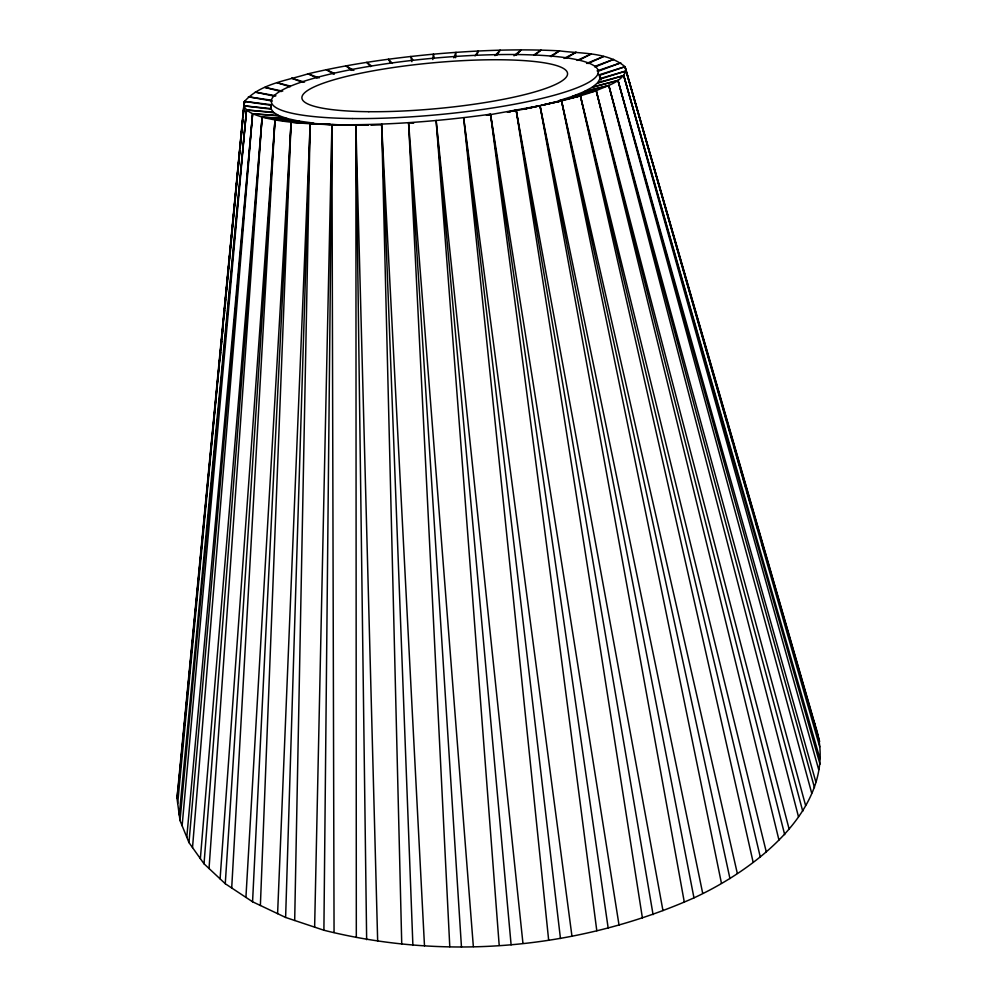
<?xml version="1.0" encoding="UTF-8"?>
<svg xmlns="http://www.w3.org/2000/svg" width="997" height="997" viewBox="0 0 997 997"><rect width="100%" height="100%" fill="white"/><g stroke="black" fill="none" stroke-linecap="round" stroke-linejoin="round"><path stroke-width="1.5" d="M811.77 716.27C847.849 798.896 759.776 867.477 693.962 897.873C578.821 948.994 446.145 960.946 323.9 930.238L331.901 124.662C308.509 123.877 284.905 122.855 262.111 117.135C255.456 114.705 247.057 112.948 243.854 105.832L244.514 101.407C260.429 83.76 286.438 80.72 308.048 73.828C349.224 64.007 391.235 58.175 433.346 54.174C475.27 50.498 517.431 48.604 559.479 50.859C581.288 53.826 607.185 51.819 625.007 66.687L815.16 725.043M294.688 920.48L310.154 123.802L349.262 125.136L331.901 124.662L314.628 927.135M323.9 930.238L285.616 917.452L310.154 123.802L330.443 124.451L291.074 122.22L245.923 897.387M260.379 905.488L291.074 122.22L313.818 123.142L297.654 120.911L274.985 119.976L220.088 878.868M277.602 913.651L310.154 123.802M285.616 917.452L252.565 901.774L291.074 122.22M231.703 887.978L274.985 119.976L299.648 121.26L286.613 118.431L262.111 117.135L200.36 858.629M252.565 901.774L225.26 883.716L274.985 119.976M455.604 57.714L455.978 52.33L453.834 57.838M209.034 868.499L262.111 117.135L288.17 118.855L278.425 115.502L252.602 113.783L186.788 837.206M225.26 883.716L204.024 863.801L262.111 117.135M192.521 847.575L252.602 113.783L279.521 115.988L273.141 112.187L246.521 109.982L179.273 815.097M204.024 863.801L188.969 842.577L252.602 113.783M182.127 825.728L246.521 109.982L273.776 112.736L270.773 108.561L243.854 105.832L176.98 798.173L180.021 820.543L188.969 842.577M177.69 803.445L243.854 105.832L270.947 109.147L271.259 104.697L244.514 101.407L243.019 116.898L244.514 101.407L270.997 105.321L270.685 108.411L270.997 105.321M220.549 355.455L220.848 352.352M221.571 344.613L221.87 341.51M222.605 333.771L222.892 330.668M224.499 313.631L224.786 310.528M225.372 304.334L225.808 299.686M226.543 291.947L226.842 288.843M227.416 282.65L227.864 278.001M228.301 273.352L228.886 267.159M229.472 260.965L229.759 257.862M230.344 251.668L230.781 247.019M231.217 242.371L231.803 236.177M232.239 231.528L232.824 225.334M233.261 220.686L233.846 214.492M234.145 211.389L234.731 205.195M235.167 200.547L235.753 194.353M236.189 189.704L236.775 183.51M237.062 180.407L237.797 172.668M238.084 169.565L238.819 161.826M239.106 158.722L239.841 150.983M240.713 141.686L240.127 147.88L242.72 119.989L242.034 127.741M241.012 138.583L241.735 130.844M180.021 820.543L246.521 109.982M432.835 59.558L433.346 54.174L434.306 58.088M179.211 778.059L181.903 750.193M182.202 747.089L184.894 719.223M185.193 716.12L185.94 708.381M186.24 705.29L187.885 688.254M188.184 685.163L188.931 677.412M189.231 674.321L190.876 657.285M191.175 654.194L191.923 646.442M192.222 643.352L193.854 626.315M194.153 623.225L194.901 615.485M195.2 612.382L196.845 595.346M197.144 592.255L197.892 584.516M198.191 581.413L199.836 564.377M200.135 561.286L200.883 553.547M201.182 550.444L202.827 533.42M203.126 530.317L203.874 522.578M204.173 519.474L205.818 502.451M206.117 499.347L206.865 491.608M207.164 488.505L208.797 471.481M209.096 468.378L209.844 460.639M210.143 457.548L211.788 440.512M212.087 437.409L212.835 429.67M213.134 426.579L214.779 409.543M215.078 406.44L215.826 398.7M216.125 395.61L218.817 367.731M219.116 364.64L222.854 325.932M223.141 322.829L225.833 294.962M226.132 291.859L239.729 150.958L232.114 230.108M179.959 771.267L179.211 778.532M180.258 768.164L181.005 760.412M181.304 757.309L181.903 751.102M182.202 747.999L182.95 740.248M183.249 737.144L183.996 729.393M184.295 726.29L184.894 720.096M185.193 716.993L185.94 709.241M186.24 706.138L186.987 698.386M187.286 695.283L187.885 689.077M188.184 685.973L188.931 678.222M189.231 675.119L189.978 667.367M190.277 664.276L190.876 658.07M191.175 654.967L191.923 647.215M192.222 644.112L192.969 636.36M193.268 633.257L193.854 627.051M194.153 623.96L194.901 616.208M195.2 613.105L195.948 605.353M196.247 602.25L196.845 596.044M197.144 592.941L197.892 585.189M198.191 582.086L198.939 574.334M199.238 571.231L199.836 565.037M200.135 561.934L200.883 554.182M201.182 551.079L201.93 543.328M202.229 540.224L202.827 534.018M203.126 530.915L203.874 523.163M204.173 520.06L204.921 512.308M205.22 509.218L205.818 503.011M206.267 498.363L206.865 492.157M207.164 489.053L208.797 471.992M209.245 467.344L209.844 461.15M210.143 458.047L211.788 440.986M212.087 437.882L212.835 430.131M213.134 427.028L214.779 409.979M215.078 406.876L215.826 399.124M216.125 396.021L218.817 368.105M219.116 365.014L221.808 337.098M222.107 333.995L222.854 326.243M223.154 323.14L224.786 306.091M225.085 302.988L225.833 295.237M226.132 292.133L227.777 275.072M228.076 271.969L228.824 264.217M229.123 261.114L231.815 233.211M240.028 147.93L242.72 120.014M243.019 116.911L244.514 101.407M176.98 798.173L178.912 781.162M476.84 55.122L478.336 50.997L475.058 55.882M528.011 108.312C550.967 103.339 574.048 98.578 596.231 90.69C606.737 85.767 620.994 82.626 626.041 70.961L625.007 66.687L599.272 74.775L599.957 79.137L626.041 70.961L819.659 741.544M496.98 55.072L500.158 50.162L494.986 55.658M516.072 55.371L521.144 49.85L513.978 55.82M535.09 55.084L541.022 50.087L533.781 55.047M551.067 56.704L559.479 50.859L550.406 56.168M565.86 58.325L576.254 52.193L564.015 58.449M578.734 60.393L591.034 54.062L577.051 60.418M588.043 63.559L603.571 56.48L586.56 63.434M594.947 67.036L613.566 59.396L595.172 66.238M597.864 71.348L620.795 62.823L597.091 70.887M486.935 115.253L540 105.707L702.673 893.2M819.933 758.692L623.723 75.573L597.452 83.212L600.082 78.526L626.041 70.961L819.746 746.89M820.02 764.213L623.723 75.573L598.038 82.552L592.006 87.499L617.99 80.458L815.833 781.897M814.474 787.593L617.99 80.458L593.065 86.814L583.644 91.923L608.806 85.53L805.601 805.476M802.747 811.234L608.806 85.53L585.152 91.213L572.428 96.397L596.231 90.69L789.088 828.956M486.449 115.166L490.536 114.194L619.025 925.029M507.697 112.163L516.172 110.169L662.955 910.585M784.689 834.651L596.231 90.69L574.384 95.7L558.507 100.847L580.404 95.849L766.257 851.787M760.35 857.295L580.404 95.849L542.081 105.171L561.548 100.896L737.319 873.409M653.072 914.635L516.172 110.169L507.348 112.1L510.314 111.676M729.954 878.569L561.548 100.896L523.437 109.271L540 105.707L693.962 897.873M513.256 111.128L526.516 108.636M334.057 932.482L331.901 124.662C384.954 125.497 437.995 121.472 490.536 114.194L608.207 928.332M371.009 125.111L381.465 124.837M356.54 125.124L331.901 124.662M356.315 937.392L355.879 124.775L368.329 125.136M366.647 939.673L355.879 124.775L363.481 125.099M413.655 123.192L408.571 122.693L449.784 946.726M271.433 100.223L248.365 96.809L272.318 101.046M275.932 95.774L255.232 92.11L274.773 96.26M282.724 91.163L264.878 87.4L281.254 91.562M290.364 86.091L277.079 82.739L290.152 86.739M304.559 82.14L291.56 78.19L302.702 82.352M319.165 77.928L308.048 73.828L317.208 78.065M334.132 73.279L326.268 69.703L334.145 74.339M353.873 70.438L345.934 65.864L351.729 70.388M371.47 65.939L366.759 62.35L370.597 66.612M597.639 73.354L599.583 75.348L625.007 66.687L714.625 378.91M392.394 63.434L388.456 59.209L390.537 63.01M412.932 60.256L410.752 56.468L411.886 61.714M715.485 381.901L720.632 399.834M721.492 402.813L726.639 420.746M728.346 426.716L729.642 431.203M730.489 434.193L732.633 441.659M734.353 447.628L735.636 452.115M736.496 455.106L739.5 465.562M741.207 471.531L742.503 476.018M743.363 479.009L745.507 486.474M747.214 492.456L748.498 496.93M749.358 499.921L751.501 507.386M756.225 523.824L757.508 528.31M762.219 544.736L763.515 549.222M623.723 75.573L818.724 769.721M617.99 80.458L811.708 793.163M608.806 85.53L798.485 816.755M596.231 90.69L778.944 839.997M580.404 95.849L753.159 862.33M561.548 100.896L721.417 883.143M540 105.707L684.254 901.861M516.172 110.169L642.392 917.901M548.649 940.021L463.655 117.671L571.942 936.058M490.536 114.194L596.804 930.762M463.655 117.671L560.464 938.501M499.198 945.393L436.125 120.525L522.951 943.324M436.125 120.525L511.112 944.844M473.351 946.602L408.571 122.693L461.474 947.15M401.741 944.009L381.627 124.114L424.485 945.804M381.627 124.114L412.895 945.393M355.879 124.775L377.664 941.031M600.904 79.822L600.02 76.831L600.892 79.822M352.589 118.543A164.193 28.34 -5.3 0 0 598.35 71.921A164.193 28.34 -5.3 0 0 353.549 69.167A164.193 28.34 -5.3 0 0 352.589 118.543M368.84 111.701A133.361 22.981 -5.3 0 0 567.555 73.678A133.361 22.981 -5.3 0 0 367.868 71.809A133.361 22.981 -5.3 0 0 368.84 111.701"/></g></svg>
